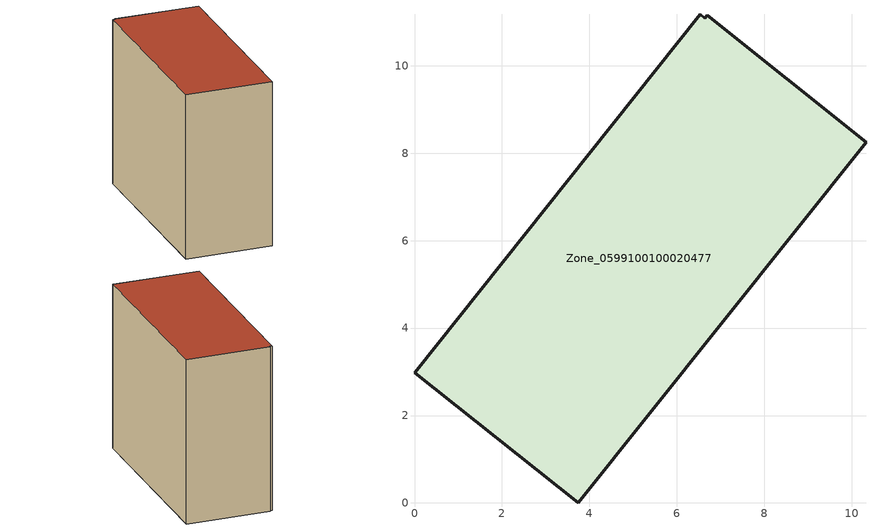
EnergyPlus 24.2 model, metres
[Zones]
Zone_0599100100020477
 floor ground (C_G): 6.69,11.15 10.33,8.26 3.74,0 0,2.98 6.54,11.18 6.64,11.09 z0.48
 wall outside (C_F): 3.74,0 10.33,8.26 6.69,11.15 6.64,11.09 6.54,11.18 0,2.98 3.74,0 z0.48:9.75
 roof outside (C_R): 10.33,8.26 6.69,11.15 6.64,11.09 6.54,11.18 0,2.98 3.74,0 z9.75
[BUILDING]
Pand.0599100100020477: North Axis=0; Terrain=City; Loads Convergence Tolerance Value=0.04; Temperature Convergence Tolerance Value=0.4; Solar Distribution=FullExterior; Maximum Number of Warmup Days=25; Minimum Number of Warmup Days=1
[Site:Location]
Rotterdam.The.Hague.AP_ZH_NLD Design_Conditions: Latitude=51.96; Longitude=4.45; Time Zone=1; Elevation=-4.5
[SITE:GROUNDTEMPERATURE:BUILDINGSURFACE]
18, 18, 18, 18, 18, 18, 18, 18, 18, 18, 18, 18
[MATERIAL] Thermal Absorptance=0.9; Solar Absorptance=0.7; Visible Absorptance=0.7
Name | Roughness | Thickness | Conductivity | Density | Specific Heat
G.TI.2015-2018 | MediumSmooth | 0.15 | 0.0428571 | 540 | 1210
F.TI.2015-2018 | Rough | 0.3 | 0.0666667 | 1920 | 840
R.TI.2015-2018 | MediumRough | 0.2 | 0.0333333 | 1500 | 1000
[CONSTRUCTION]
C_G: G.TI.2015-2018
C_F: F.TI.2015-2018
C_R: R.TI.2015-2018
[ZONE]
Zone_0599100100020477: Type=1; Multiplier=1; Ceiling Height=Autocalculate; Volume=Autocalculate; Floor Area=autocalculate; Part of Total Floor Area=Yes
[ZONEINFILTRATION:DESIGNFLOWRATE]
Infil_Zone_0599100100020477: Zone or ZoneList or Space or SpaceList=Zone_0599100100020477; Schedule=AlwaysOn; Design Flow Rate Calculation Method=Flow/Area; Flow Rate per Floor Area=0.0015; Constant Term Coefficient=1; Temperature Term Coefficient=0; Velocity Term Coefficient=0; Velocity Squared Term Coefficient=0
[HVACTEMPLATE:ZONE:IDEALLOADSAIRSYSTEM]
Zone_0599100100020477: Maximum Heating Supply Air Temperature=50; Minimum Cooling Supply Air Temperature=13; Maximum Heating Supply Air Humidity Ratio=0.0156; Minimum Cooling Supply Air Humidity Ratio=0.0077; Heating Limit=NoLimit; Cooling Limit=NoLimit; Dehumidification Control Type=ConstantSensibleHeatRatio; Cooling Sensible Heat Ratio=0.7; Dehumidification Setpoint=60; Humidification Control Type=None; Humidification Setpoint=30; Outdoor Air Method=None; Outdoor Air Flow Rate per Person=0.00944; Outdoor Air Flow Rate per Zone Floor Area=0; Outdoor Air Flow Rate per Zone=0; Demand Controlled Ventilation Type=None; Outdoor Air Economizer Type=NoEconomizer; Heat Recovery Type=None; Sensible Heat Recovery Effectiveness=0.7; Latent Heat Recovery Effectiveness=0.65
[ZONECONTROL:THERMOSTAT]
ThermostatControl_Zone_0599100100020477: Zone or ZoneList=Zone_0599100100020477; Control Type Schedule=DualSetpointControlType; Control 1=Thermostat_Zone_0599100100020477; Temperature Difference Between Cutout And Setpoint=0
[THERMOSTATSETPOINT:DUALSETPOINT]
Thermostat_Zone_0599100100020477: Heating Setpoint Temperature Schedule=HeatingSetpoint_Zone_0599100100020477; Cooling Setpoint Temperature Schedule=CoolingSetpoint_Zone_0599100100020477
[SCHEDULE:COMPACT]
HeatingSetpoint_Zone_0599100100020477: Through: 12/31, For: AllDays, Until: 24:00, 21
CoolingSetpoint_Zone_0599100100020477: Through: 12/31, For: AllDays, Until: 24:00, 24
DualSetpointControlType: Through: 12/31, For: AllDays, Until: 24:00, 4
AlwaysOn: Through: 12/31, For: AllDays, Until: 24:00, 1
